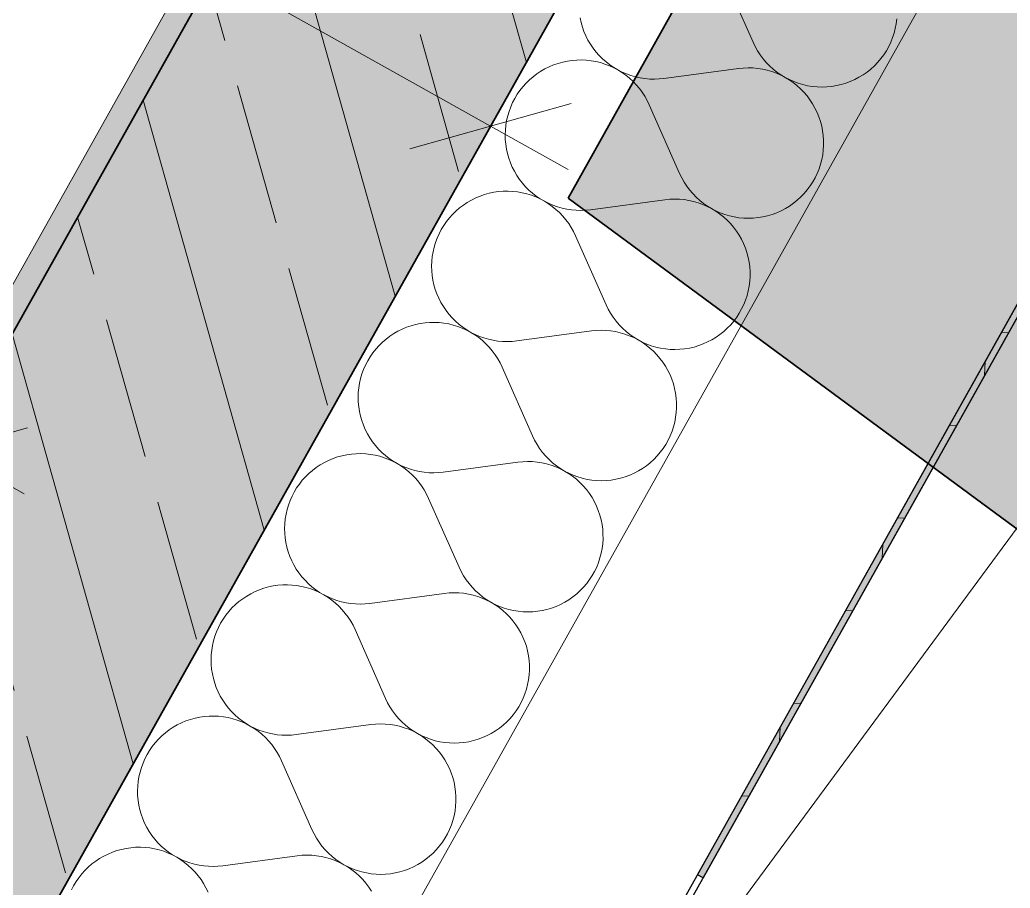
# Model space of a CAD drawing. Header units: metres. Extents: x -27.1 to 50.1, y 105.7 to 163.4.
# Drawn here: x 13.254 to 13.881, y 151.721 to 152.271 of the extents above; entities that cross this region are included whole.
import ezdxf

# ---------------------------------------------------------------- set-up
doc = ezdxf.new("R2010")
doc.units = ezdxf.units.M
doc.header["$MEASUREMENT"] = 0
doc.linetypes.add('Achse', pattern=[0.0023, 0.0015, -0.0008])
doc.linetypes.add('Wipeout_Contour', pattern=[1, 0, -1])
for name, color, linetype in [('00  Raster Ausbau', 7, 'Continuous'), ('10  Fassade', 7, 'Continuous'), ('10  Fassade_Deckschraffur', 7, 'Continuous'), ('10  Fassade_Schnittschraffur', 7, 'Continuous'), ('10  Treppen + Rampen', 7, 'Continuous'), ('10  Wand Massiv', 7, 'Continuous'), ('10  Wand Massiv_Schnittschraffur', 7, 'Continuous'), ('40  Bemaßung 1_ 50 Deckenspiegel', 7, 'Continuous'), ('Neubau_10  Treppen + Rampen', 7, 'Continuous')]:
    doc.layers.add(name, color=color, linetype=linetype)

# ---------------------------------------------------------------- blocks, each defined once
blk = doc.blocks.new('*X59', base_point=(-0.16283, 98.00747))
at = {"layer": '10  Wand Massiv_Schnittschraffur', "color": 98, "linetype": 'Continuous', "lineweight": 13, "ltscale": 1000, "true_color": 0x000100}
for p, q in [((13.71817, 152.25682), (13.69891, 152.30037)), ((13.60855, 152.27233), (13.6092, 152.26939)), ((13.80875, 152.26861), (13.80913, 152.27164)), ((13.6092, 152.26939), (13.61004, 152.26649)), ((13.61004, 152.26649), (13.61105, 152.26366)), ((13.8074, 152.26265), (13.80817, 152.26561)), ((13.80817, 152.26561), (13.80875, 152.26861)), ((13.61105, 152.26366), (13.61224, 152.26089)), ((13.61224, 152.26089), (13.6136, 152.2582)), ((13.80531, 152.25691), (13.80645, 152.25975)), ((13.80645, 152.25975), (13.8074, 152.26265)), ((13.6136, 152.2582), (13.61514, 152.25561)), ((13.61514, 152.25561), (13.61683, 152.25312)), ((13.61683, 152.25312), (13.61867, 152.25074)), ((13.71817, 152.25682), (13.7195, 152.25407)), ((13.7195, 152.25407), (13.721, 152.2514)), ((13.80249, 152.25149), (13.80399, 152.25416)), ((13.80399, 152.25416), (13.80531, 152.25691)), ((13.61867, 152.25074), (13.62067, 152.24848)), ((13.62067, 152.24848), (13.6228, 152.24635)), ((13.721, 152.2514), (13.72267, 152.24884)), ((13.72267, 152.24884), (13.72449, 152.24639)), ((13.79703, 152.24414), (13.79901, 152.24647)), ((13.79901, 152.24647), (13.80083, 152.24893)), ((13.80083, 152.24893), (13.80249, 152.25149)), ((13.58907, 152.24135), (13.58637, 152.24001)), ((13.59185, 152.24251), (13.58907, 152.24135)), ((13.59469, 152.24349), (13.59185, 152.24251)), ((13.5976, 152.24429), (13.59469, 152.24349)), ((13.60055, 152.24491), (13.5976, 152.24429)), ((13.60353, 152.24534), (13.60055, 152.24491)), ((13.60653, 152.24558), (13.60353, 152.24534)), ((13.60954, 152.24563), (13.60653, 152.24558)), ((13.61255, 152.24549), (13.60954, 152.24563)), ((13.61554, 152.24515), (13.61255, 152.24549)), ((13.61851, 152.24463), (13.61554, 152.24515)), ((13.62144, 152.24393), (13.61851, 152.24463)), ((13.62432, 152.24304), (13.62144, 152.24393)), ((13.6228, 152.24635), (13.62506, 152.24436)), ((13.62713, 152.24197), (13.62432, 152.24304)), ((13.62506, 152.24436), (13.62744, 152.24252)), ((13.62987, 152.24072), (13.62713, 152.24197)), ((13.62744, 152.24252), (13.62994, 152.24083)), ((13.63253, 152.2393), (13.62987, 152.24072)), ((13.62994, 152.24083), (13.63253, 152.23931)), ((13.70886, 152.2402), (13.66166, 152.2339)), ((13.7119, 152.24051), (13.70886, 152.2402)), ((13.71496, 152.24062), (13.7119, 152.24051)), ((13.71801, 152.24054), (13.71496, 152.24062)), ((13.72105, 152.24026), (13.71801, 152.24054)), ((13.72407, 152.23978), (13.72105, 152.24026)), ((13.72449, 152.24639), (13.72647, 152.24407)), ((13.72647, 152.24407), (13.7286, 152.24187)), ((13.7286, 152.24187), (13.73086, 152.23982)), ((13.79265, 152.23989), (13.79491, 152.24194)), ((13.79491, 152.24194), (13.79703, 152.24414)), ((13.57885, 152.23503), (13.57657, 152.23306)), ((13.58125, 152.23685), (13.57885, 152.23503)), ((13.58376, 152.23851), (13.58125, 152.23685)), ((13.58637, 152.24001), (13.58376, 152.23851)), ((13.63253, 152.23931), (13.63522, 152.23795)), ((13.63509, 152.23772), (13.63253, 152.2393)), ((13.63755, 152.23598), (13.63509, 152.23772)), ((13.63522, 152.23795), (13.63799, 152.23676)), ((13.6399, 152.23408), (13.63755, 152.23598)), ((13.63799, 152.23676), (13.64083, 152.23575)), ((13.64211, 152.23205), (13.6399, 152.23408)), ((13.64083, 152.23575), (13.64373, 152.23492)), ((13.64373, 152.23492), (13.64667, 152.23428)), ((13.64667, 152.23428), (13.64965, 152.23382)), ((13.72706, 152.23911), (13.72407, 152.23978)), ((13.72999, 152.23826), (13.72706, 152.23911)), ((13.73286, 152.23721), (13.72999, 152.23826)), ((13.73086, 152.23982), (13.73325, 152.23791)), ((13.73566, 152.23599), (13.73286, 152.23721)), ((13.73325, 152.23791), (13.73576, 152.23617)), ((13.73837, 152.23458), (13.73566, 152.23599)), ((13.73576, 152.23617), (13.73837, 152.23458)), ((13.73837, 152.23458), (13.74108, 152.23317)), ((13.74099, 152.23301), (13.73837, 152.23458)), ((13.78245, 152.23322), (13.78515, 152.23463)), ((13.78515, 152.23463), (13.78777, 152.23622)), ((13.78777, 152.23622), (13.79027, 152.23798)), ((13.79027, 152.23798), (13.79265, 152.23989)), ((13.5724, 152.22871), (13.57053, 152.22635)), ((13.57441, 152.23095), (13.5724, 152.22871)), ((13.57657, 152.23306), (13.57441, 152.23095)), ((13.6442, 152.22987), (13.64211, 152.23205)), ((13.64614, 152.22757), (13.6442, 152.22987)), ((13.64965, 152.23382), (13.65265, 152.23356)), ((13.65265, 152.23356), (13.65566, 152.23348)), ((13.65566, 152.23348), (13.65867, 152.23359)), ((13.65867, 152.23359), (13.66166, 152.2339)), ((13.74351, 152.23127), (13.74099, 152.23301)), ((13.74108, 152.23317), (13.74388, 152.23194)), ((13.7459, 152.22938), (13.74351, 152.23127)), ((13.74388, 152.23194), (13.74675, 152.23088)), ((13.74817, 152.22733), (13.7459, 152.22938)), ((13.74675, 152.23088), (13.74968, 152.23002)), ((13.74968, 152.23002), (13.75266, 152.22934)), ((13.75266, 152.22934), (13.75568, 152.22885)), ((13.75568, 152.22885), (13.75872, 152.22856)), ((13.75872, 152.22856), (13.76177, 152.22847)), ((13.76177, 152.22847), (13.76483, 152.22857)), ((13.76483, 152.22857), (13.76787, 152.22887)), ((13.76787, 152.22887), (13.77088, 152.22936)), ((13.77088, 152.22936), (13.77386, 152.23004)), ((13.77386, 152.23004), (13.77679, 152.23092)), ((13.77679, 152.23092), (13.77966, 152.23198)), ((13.77966, 152.23198), (13.78245, 152.23322)), ((13.56882, 152.22387), (13.56726, 152.22129)), ((13.57053, 152.22635), (13.56882, 152.22387)), ((13.64794, 152.22515), (13.64614, 152.22757)), ((13.64957, 152.22262), (13.64794, 152.22515)), ((13.65105, 152.22), (13.64957, 152.22262)), ((13.75031, 152.22514), (13.74817, 152.22733)), ((13.75229, 152.22282), (13.75031, 152.22514)), ((13.75413, 152.22038), (13.75229, 152.22282)), ((13.56466, 152.21586), (13.56362, 152.21303)), ((13.56588, 152.21862), (13.56466, 152.21586)), ((13.56726, 152.22129), (13.56588, 152.21862)), ((13.65235, 152.21728), (13.65105, 152.22)), ((13.67162, 152.17374), (13.65235, 152.21728)), ((13.75581, 152.21782), (13.75413, 152.22038)), ((13.75731, 152.21517), (13.75581, 152.21782)), ((13.75865, 152.21242), (13.75731, 152.21517)), ((13.56276, 152.21015), (13.56208, 152.20721)), ((13.56362, 152.21303), (13.56276, 152.21015)), ((13.75981, 152.20959), (13.75865, 152.21242)), ((13.76078, 152.20669), (13.75981, 152.20959)), ((13.5616, 152.20424), (13.5613, 152.20124)), ((13.56208, 152.20721), (13.5616, 152.20424)), ((13.76156, 152.20374), (13.76078, 152.20669)), ((13.76215, 152.20074), (13.76156, 152.20374)), ((13.5613, 152.20124), (13.56119, 152.19823)), ((13.56119, 152.19823), (13.56127, 152.19522)), ((13.76255, 152.19771), (13.76215, 152.20074)), ((13.76276, 152.19466), (13.76255, 152.19771)), ((13.56127, 152.19522), (13.56154, 152.19222)), ((13.56154, 152.19222), (13.562, 152.18924)), ((13.76258, 152.18856), (13.76277, 152.19161)), ((13.76277, 152.19161), (13.76276, 152.19466)), ((13.562, 152.18924), (13.56265, 152.1863)), ((13.56265, 152.1863), (13.56348, 152.18341)), ((13.76162, 152.18252), (13.7622, 152.18552)), ((13.7622, 152.18552), (13.76258, 152.18856)), ((13.56348, 152.18341), (13.5645, 152.18057)), ((13.5645, 152.18057), (13.56569, 152.17781)), ((13.56569, 152.17781), (13.56705, 152.17512)), ((13.7599, 152.17666), (13.76085, 152.17957)), ((13.76085, 152.17957), (13.76162, 152.18252)), ((13.56705, 152.17512), (13.56858, 152.17253)), ((13.56858, 152.17253), (13.57027, 152.17003)), ((13.67162, 152.17374), (13.67295, 152.17098)), ((13.75744, 152.17107), (13.75876, 152.17383)), ((13.75876, 152.17383), (13.7599, 152.17666)), ((13.57027, 152.17003), (13.57212, 152.16765)), ((13.57212, 152.16765), (13.57411, 152.16539)), ((13.57411, 152.16539), (13.57625, 152.16327)), ((13.67295, 152.17098), (13.67445, 152.16832)), ((13.67445, 152.16832), (13.67611, 152.16576)), ((13.67611, 152.16576), (13.67794, 152.16331)), ((13.75246, 152.16339), (13.75428, 152.16584)), ((13.75428, 152.16584), (13.75594, 152.16841)), ((13.75594, 152.16841), (13.75744, 152.17107)), ((13.54529, 152.15942), (13.54251, 152.15826)), ((13.54814, 152.16041), (13.54529, 152.15942)), ((13.55104, 152.16121), (13.54814, 152.16041)), ((13.55399, 152.16183), (13.55104, 152.16121)), ((13.55697, 152.16225), (13.55399, 152.16183)), ((13.55998, 152.16249), (13.55697, 152.16225)), ((13.56299, 152.16254), (13.55998, 152.16249)), ((13.566, 152.1624), (13.56299, 152.16254)), ((13.56899, 152.16207), (13.566, 152.1624)), ((13.57196, 152.16155), (13.56899, 152.16207)), ((13.57489, 152.16084), (13.57196, 152.16155)), ((13.57776, 152.15995), (13.57489, 152.16084)), ((13.57625, 152.16327), (13.57851, 152.16128)), ((13.58058, 152.15888), (13.57776, 152.15995)), ((13.57851, 152.16128), (13.58089, 152.15944)), ((13.58332, 152.15763), (13.58058, 152.15888)), ((13.58089, 152.15944), (13.58339, 152.15775)), ((13.67794, 152.16331), (13.67992, 152.16098)), ((13.67992, 152.16098), (13.68205, 152.15879)), ((13.68205, 152.15879), (13.68431, 152.15673)), ((13.7461, 152.1568), (13.74836, 152.15886)), ((13.74836, 152.15886), (13.75048, 152.16106)), ((13.75048, 152.16106), (13.75246, 152.16339)), ((13.53469, 152.15376), (13.53229, 152.15194)), ((13.5372, 152.15543), (13.53469, 152.15376)), ((13.53981, 152.15693), (13.5372, 152.15543)), ((13.54251, 152.15826), (13.53981, 152.15693)), ((13.58598, 152.15622), (13.58332, 152.15763)), ((13.58339, 152.15775), (13.58598, 152.15622)), ((13.58598, 152.15622), (13.58867, 152.15486)), ((13.58854, 152.15463), (13.58598, 152.15622)), ((13.591, 152.15289), (13.58854, 152.15463)), ((13.58867, 152.15486), (13.59144, 152.15367)), ((13.59334, 152.151), (13.591, 152.15289)), ((13.59144, 152.15367), (13.59428, 152.15267)), ((13.59428, 152.15267), (13.59717, 152.15184)), ((13.66231, 152.15712), (13.61511, 152.15081)), ((13.66535, 152.15743), (13.66231, 152.15712)), ((13.6684, 152.15754), (13.66535, 152.15743)), ((13.67146, 152.15745), (13.6684, 152.15754)), ((13.6745, 152.15717), (13.67146, 152.15745)), ((13.67752, 152.1567), (13.6745, 152.15717)), ((13.6805, 152.15603), (13.67752, 152.1567)), ((13.68344, 152.15517), (13.6805, 152.15603)), ((13.68631, 152.15413), (13.68344, 152.15517)), ((13.68431, 152.15673), (13.6867, 152.15483)), ((13.68911, 152.1529), (13.68631, 152.15413)), ((13.6867, 152.15483), (13.68921, 152.15308)), ((13.69182, 152.1515), (13.68911, 152.1529)), ((13.68921, 152.15308), (13.69182, 152.1515)), ((13.7386, 152.15155), (13.74121, 152.15314)), ((13.74121, 152.15314), (13.74372, 152.15489)), ((13.74372, 152.15489), (13.7461, 152.1568)), ((13.52786, 152.14786), (13.52585, 152.14562)), ((13.53001, 152.14997), (13.52786, 152.14786)), ((13.53229, 152.15194), (13.53001, 152.14997)), ((13.59556, 152.14896), (13.59334, 152.151)), ((13.59765, 152.14679), (13.59556, 152.14896)), ((13.59717, 152.15184), (13.60011, 152.15119)), ((13.59959, 152.14449), (13.59765, 152.14679)), ((13.60011, 152.15119), (13.60309, 152.15074)), ((13.60309, 152.15074), (13.60609, 152.15047)), ((13.60609, 152.15047), (13.6091, 152.1504)), ((13.6091, 152.1504), (13.61211, 152.15051)), ((13.61211, 152.15051), (13.61511, 152.15081)), ((13.69182, 152.1515), (13.69453, 152.15009)), ((13.69444, 152.14993), (13.69182, 152.1515)), ((13.69695, 152.14819), (13.69444, 152.14993)), ((13.69453, 152.15009), (13.69733, 152.14885)), ((13.69935, 152.14629), (13.69695, 152.14819)), ((13.69733, 152.14885), (13.7002, 152.1478)), ((13.70162, 152.14424), (13.69935, 152.14629)), ((13.7002, 152.1478), (13.70313, 152.14693)), ((13.70313, 152.14693), (13.70611, 152.14625)), ((13.70611, 152.14625), (13.70912, 152.14577)), ((13.72131, 152.14578), (13.72433, 152.14627)), ((13.72433, 152.14627), (13.72731, 152.14696)), ((13.72731, 152.14696), (13.73024, 152.14783)), ((13.73024, 152.14783), (13.7331, 152.14889)), ((13.7331, 152.14889), (13.7359, 152.15013)), ((13.7359, 152.15013), (13.7386, 152.15155)), ((13.52227, 152.14078), (13.52071, 152.1382)), ((13.52398, 152.14326), (13.52227, 152.14078)), ((13.52585, 152.14562), (13.52398, 152.14326)), ((13.60138, 152.14207), (13.59959, 152.14449)), ((13.60302, 152.13954), (13.60138, 152.14207)), ((13.70375, 152.14206), (13.70162, 152.14424)), ((13.70574, 152.13974), (13.70375, 152.14206)), ((13.70912, 152.14577), (13.71216, 152.14548)), ((13.71216, 152.14548), (13.71522, 152.14538)), ((13.71522, 152.14538), (13.71827, 152.14549)), ((13.71827, 152.14549), (13.72131, 152.14578)), ((13.51932, 152.13553), (13.51811, 152.13278)), ((13.52071, 152.1382), (13.51932, 152.13553)), ((13.60449, 152.13691), (13.60302, 152.13954)), ((13.6058, 152.1342), (13.60449, 152.13691)), ((13.62507, 152.09065), (13.6058, 152.1342)), ((13.70758, 152.13729), (13.70574, 152.13974)), ((13.70925, 152.13474), (13.70758, 152.13729)), ((13.71076, 152.13208), (13.70925, 152.13474)), ((13.51707, 152.12995), (13.51621, 152.12706)), ((13.51811, 152.13278), (13.51707, 152.12995)), ((13.7121, 152.12933), (13.71076, 152.13208)), ((13.71325, 152.1265), (13.7121, 152.12933)), ((13.51504, 152.12115), (13.51474, 152.11816)), ((13.51553, 152.12413), (13.51504, 152.12115)), ((13.51621, 152.12706), (13.51553, 152.12413)), ((13.71422, 152.12361), (13.71325, 152.1265)), ((13.71501, 152.12065), (13.71422, 152.12361)), ((13.51474, 152.11816), (13.51463, 152.11515)), ((13.51463, 152.11515), (13.51472, 152.11214)), ((13.7156, 152.11766), (13.71501, 152.12065)), ((13.716, 152.11463), (13.7156, 152.11766)), ((13.51472, 152.11214), (13.51499, 152.10914)), ((13.51499, 152.10914), (13.51545, 152.10616)), ((13.71621, 152.11158), (13.716, 152.11463)), ((13.71621, 152.10852), (13.71621, 152.11158)), ((13.51545, 152.10616), (13.5161, 152.10322)), ((13.5161, 152.10322), (13.51693, 152.10032)), ((13.71507, 152.09944), (13.71564, 152.10244)), ((13.71564, 152.10244), (13.71603, 152.10547)), ((13.71603, 152.10547), (13.71621, 152.10852)), ((13.51693, 152.10032), (13.51794, 152.09749)), ((13.51794, 152.09749), (13.51913, 152.09472)), ((13.71334, 152.09358), (13.7143, 152.09648)), ((13.7143, 152.09648), (13.71507, 152.09944)), ((13.51913, 152.09472), (13.5205, 152.09203)), ((13.5205, 152.09203), (13.52203, 152.08944)), ((13.62507, 152.09065), (13.62639, 152.0879)), ((13.71088, 152.08799), (13.7122, 152.09074)), ((13.7122, 152.09074), (13.71334, 152.09358)), ((13.52203, 152.08944), (13.52372, 152.08695)), ((13.52372, 152.08695), (13.52557, 152.08457)), ((13.52557, 152.08457), (13.52756, 152.08231)), ((13.62639, 152.0879), (13.62789, 152.08523)), ((13.62789, 152.08523), (13.62956, 152.08267)), ((13.70773, 152.08276), (13.70939, 152.08532)), ((13.70939, 152.08532), (13.71088, 152.08799)), ((13.50159, 152.07732), (13.49874, 152.07634)), ((13.50449, 152.07812), (13.50159, 152.07732)), ((13.50744, 152.07874), (13.50449, 152.07812)), ((13.51042, 152.07917), (13.50744, 152.07874)), ((13.51342, 152.07941), (13.51042, 152.07917)), ((13.51644, 152.07946), (13.51342, 152.07941)), ((13.51944, 152.07932), (13.51644, 152.07946)), ((13.52244, 152.07898), (13.51944, 152.07932)), ((13.52541, 152.07846), (13.52244, 152.07898)), ((13.52833, 152.07776), (13.52541, 152.07846)), ((13.52756, 152.08231), (13.52969, 152.08018)), ((13.53121, 152.07687), (13.52833, 152.07776)), ((13.52969, 152.08018), (13.53195, 152.07819)), ((13.53195, 152.07819), (13.53434, 152.07635)), ((13.62956, 152.08267), (13.63139, 152.08022)), ((13.63139, 152.08022), (13.63337, 152.0779)), ((13.63337, 152.0779), (13.6355, 152.0757)), ((13.70181, 152.07577), (13.70393, 152.07797)), ((13.70393, 152.07797), (13.7059, 152.0803)), ((13.7059, 152.0803), (13.70773, 152.08276)), ((13.49065, 152.07234), (13.48814, 152.07068)), ((13.49326, 152.07384), (13.49065, 152.07234)), ((13.49596, 152.07518), (13.49326, 152.07384)), ((13.49874, 152.07634), (13.49596, 152.07518)), ((13.53403, 152.0758), (13.53121, 152.07687)), ((13.53677, 152.07455), (13.53403, 152.0758)), ((13.53434, 152.07635), (13.53683, 152.07466)), ((13.53943, 152.07313), (13.53677, 152.07455)), ((13.53683, 152.07466), (13.53943, 152.07314)), ((13.53943, 152.07314), (13.54212, 152.07178)), ((13.54199, 152.07155), (13.53943, 152.07313)), ((13.54445, 152.06981), (13.54199, 152.07155)), ((13.54212, 152.07178), (13.54489, 152.07059)), ((13.61576, 152.07403), (13.56856, 152.06773)), ((13.6188, 152.07434), (13.61576, 152.07403)), ((13.62185, 152.07445), (13.6188, 152.07434)), ((13.62491, 152.07437), (13.62185, 152.07445)), ((13.62795, 152.07409), (13.62491, 152.07437)), ((13.63097, 152.07361), (13.62795, 152.07409)), ((13.63395, 152.07294), (13.63097, 152.07361)), ((13.63688, 152.07209), (13.63395, 152.07294)), ((13.6355, 152.0757), (13.63776, 152.07365)), ((13.63975, 152.07104), (13.63688, 152.07209)), ((13.63776, 152.07365), (13.64015, 152.07174)), ((13.64255, 152.06982), (13.63975, 152.07104)), ((13.64015, 152.07174), (13.64266, 152.07)), ((13.69466, 152.07005), (13.69716, 152.07181)), ((13.69716, 152.07181), (13.69955, 152.07372)), ((13.69955, 152.07372), (13.70181, 152.07577)), ((13.48131, 152.06478), (13.4793, 152.06254)), ((13.48346, 152.06689), (13.48131, 152.06478)), ((13.48574, 152.06886), (13.48346, 152.06689)), ((13.48814, 152.07068), (13.48574, 152.06886)), ((13.54679, 152.06791), (13.54445, 152.06981)), ((13.54489, 152.07059), (13.54772, 152.06958)), ((13.54901, 152.06588), (13.54679, 152.06791)), ((13.54772, 152.06958), (13.55062, 152.06875)), ((13.55109, 152.0637), (13.54901, 152.06588)), ((13.55062, 152.06875), (13.55356, 152.06811)), ((13.55356, 152.06811), (13.55654, 152.06765)), ((13.55654, 152.06765), (13.55954, 152.06739)), ((13.55954, 152.06739), (13.56255, 152.06731)), ((13.56255, 152.06731), (13.56556, 152.06742)), ((13.56556, 152.06742), (13.56856, 152.06773)), ((13.64527, 152.06841), (13.64255, 152.06982)), ((13.64266, 152.07), (13.64527, 152.06841)), ((13.64527, 152.06841), (13.64798, 152.067)), ((13.64789, 152.06684), (13.64527, 152.06841)), ((13.6504, 152.0651), (13.64789, 152.06684)), ((13.64798, 152.067), (13.65077, 152.06577)), ((13.6528, 152.06321), (13.6504, 152.0651)), ((13.65077, 152.06577), (13.65364, 152.06471)), ((13.65364, 152.06471), (13.65657, 152.06385)), ((13.68076, 152.06387), (13.68368, 152.06475)), ((13.68368, 152.06475), (13.68655, 152.06581)), ((13.68655, 152.06581), (13.68934, 152.06705)), ((13.68934, 152.06705), (13.69205, 152.06846)), ((13.69205, 152.06846), (13.69466, 152.07005)), ((13.47743, 152.06018), (13.47571, 152.0577)), ((13.4793, 152.06254), (13.47743, 152.06018)), ((13.55304, 152.0614), (13.55109, 152.0637)), ((13.55483, 152.05898), (13.55304, 152.0614)), ((13.55647, 152.05645), (13.55483, 152.05898)), ((13.65507, 152.06116), (13.6528, 152.06321)), ((13.6572, 152.05897), (13.65507, 152.06116)), ((13.65657, 152.06385), (13.65955, 152.06317)), ((13.65919, 152.05665), (13.6572, 152.05897)), ((13.65955, 152.06317), (13.66257, 152.06268)), ((13.66257, 152.06268), (13.66561, 152.06239)), ((13.66561, 152.06239), (13.66867, 152.0623)), ((13.66867, 152.0623), (13.67172, 152.0624)), ((13.67172, 152.0624), (13.67476, 152.0627)), ((13.67476, 152.0627), (13.67778, 152.06319)), ((13.67778, 152.06319), (13.68076, 152.06387)), ((13.47277, 152.05245), (13.47155, 152.04969)), ((13.47416, 152.05512), (13.47277, 152.05245)), ((13.47571, 152.0577), (13.47416, 152.05512)), ((13.55794, 152.05383), (13.55647, 152.05645)), ((13.55925, 152.05111), (13.55794, 152.05383)), ((13.66103, 152.05421), (13.65919, 152.05665)), ((13.6627, 152.05165), (13.66103, 152.05421)), ((13.47051, 152.04686), (13.46965, 152.04398)), ((13.47155, 152.04969), (13.47051, 152.04686)), ((13.57852, 152.00756), (13.55925, 152.05111)), ((13.66421, 152.049), (13.6627, 152.05165)), ((13.66554, 152.04625), (13.66421, 152.049)), ((13.6667, 152.04342), (13.66554, 152.04625)), ((13.46898, 152.04104), (13.46849, 152.03807)), ((13.46965, 152.04398), (13.46898, 152.04104)), ((13.66767, 152.04052), (13.6667, 152.04342)), ((13.66846, 152.03757), (13.66767, 152.04052)), ((13.46819, 152.03507), (13.46808, 152.03206)), ((13.46849, 152.03807), (13.46819, 152.03507)), ((13.66905, 152.03457), (13.66846, 152.03757)), ((13.66945, 152.03154), (13.66905, 152.03457)), ((13.46808, 152.03206), (13.46816, 152.02905)), ((13.46816, 152.02905), (13.46844, 152.02605)), ((13.66965, 152.02849), (13.66945, 152.03154)), ((13.66966, 152.02544), (13.66965, 152.02849)), ((13.46844, 152.02605), (13.4689, 152.02307)), ((13.4689, 152.02307), (13.46954, 152.02013)), ((13.66909, 152.01935), (13.66947, 152.02239)), ((13.66947, 152.02239), (13.66966, 152.02544)), ((13.46954, 152.02013), (13.47038, 152.01724)), ((13.47038, 152.01724), (13.47139, 152.0144)), ((13.66775, 152.0134), (13.66851, 152.01635)), ((13.66851, 152.01635), (13.66909, 152.01935)), ((13.47139, 152.0144), (13.47258, 152.01164)), ((13.47258, 152.01164), (13.47395, 152.00895)), ((13.47395, 152.00895), (13.47548, 152.00636)), ((13.66565, 152.00766), (13.66679, 152.01049)), ((13.66679, 152.01049), (13.66775, 152.0134)), ((13.47548, 152.00636), (13.47717, 152.00386)), ((13.47717, 152.00386), (13.47901, 152.00148)), ((13.57852, 152.00756), (13.57984, 152.00481)), ((13.57984, 152.00481), (13.58134, 152.00215)), ((13.58134, 152.00215), (13.58301, 151.99959)), ((13.66117, 151.99967), (13.66284, 152.00224)), ((13.66284, 152.00224), (13.66433, 152.0049)), ((13.66433, 152.0049), (13.66565, 152.00766)), ((13.46387, 151.99608), (13.46089, 151.99566)), ((13.46687, 151.99632), (13.46387, 151.99608)), ((13.46988, 151.99637), (13.46687, 151.99632)), ((13.47289, 151.99623), (13.46988, 151.99637)), ((13.47589, 151.9959), (13.47289, 151.99623)), ((13.47885, 151.99538), (13.47589, 151.9959)), ((13.47901, 152.00148), (13.48101, 151.99922)), ((13.48101, 151.99922), (13.48314, 151.9971)), ((13.48314, 151.9971), (13.4854, 151.99511)), ((13.58301, 151.99959), (13.58484, 151.99714)), ((13.58484, 151.99714), (13.58682, 151.99481)), ((13.65738, 151.99489), (13.65935, 151.99722)), ((13.65935, 151.99722), (13.66117, 151.99967)), ((13.44671, 151.99076), (13.4441, 151.98926)), ((13.44941, 151.99209), (13.44671, 151.99076)), ((13.45219, 151.99325), (13.44941, 151.99209)), ((13.45503, 151.99424), (13.45219, 151.99325)), ((13.45794, 151.99504), (13.45503, 151.99424)), ((13.46089, 151.99566), (13.45794, 151.99504)), ((13.48178, 151.99467), (13.47885, 151.99538)), ((13.48466, 151.99378), (13.48178, 151.99467)), ((13.48747, 151.99271), (13.48466, 151.99378)), ((13.4854, 151.99511), (13.48778, 151.99327)), ((13.49022, 151.99146), (13.48747, 151.99271)), ((13.48778, 151.99327), (13.49028, 151.99158)), ((13.49287, 151.99005), (13.49022, 151.99146)), ((13.49028, 151.99158), (13.49288, 151.99005)), ((13.49544, 151.98846), (13.49287, 151.99005)), ((13.49288, 151.99005), (13.49556, 151.98869)), ((13.5692, 151.99095), (13.522, 151.98464)), ((13.57225, 151.99126), (13.5692, 151.99095)), ((13.5753, 151.99137), (13.57225, 151.99126)), ((13.57835, 151.99128), (13.5753, 151.99137)), ((13.5814, 151.991), (13.57835, 151.99128)), ((13.58442, 151.99053), (13.5814, 151.991)), ((13.5874, 151.98986), (13.58442, 151.99053)), ((13.58682, 151.99481), (13.58894, 151.99262)), ((13.59033, 151.989), (13.5874, 151.98986)), ((13.58894, 151.99262), (13.59121, 151.99056)), ((13.59121, 151.99056), (13.5936, 151.98866)), ((13.65061, 151.98872), (13.653, 151.99063)), ((13.653, 151.99063), (13.65525, 151.99269)), ((13.65525, 151.99269), (13.65738, 151.99489)), ((13.43691, 151.9838), (13.43476, 151.98169)), ((13.43919, 151.98577), (13.43691, 151.9838)), ((13.44159, 151.98759), (13.43919, 151.98577)), ((13.4441, 151.98926), (13.44159, 151.98759)), ((13.49789, 151.98672), (13.49544, 151.98846)), ((13.49556, 151.98869), (13.49833, 151.9875)), ((13.50024, 151.98483), (13.49789, 151.98672)), ((13.49833, 151.9875), (13.50117, 151.9865)), ((13.50245, 151.98279), (13.50024, 151.98483)), ((13.50117, 151.9865), (13.50407, 151.98567)), ((13.50407, 151.98567), (13.50701, 151.98502)), ((13.50701, 151.98502), (13.50999, 151.98457)), ((13.50999, 151.98457), (13.51299, 151.9843)), ((13.51299, 151.9843), (13.516, 151.98423)), ((13.516, 151.98423), (13.51901, 151.98434)), ((13.51901, 151.98434), (13.522, 151.98464)), ((13.5932, 151.98796), (13.59033, 151.989)), ((13.596, 151.98673), (13.5932, 151.98796)), ((13.5936, 151.98866), (13.5961, 151.98691)), ((13.59872, 151.98533), (13.596, 151.98673)), ((13.5961, 151.98691), (13.59872, 151.98533)), ((13.59872, 151.98533), (13.60143, 151.98392)), ((13.60134, 151.98376), (13.59872, 151.98533)), ((13.60385, 151.98202), (13.60134, 151.98376)), ((13.60143, 151.98392), (13.60422, 151.98268)), ((13.64, 151.98272), (13.64279, 151.98396)), ((13.64279, 151.98396), (13.6455, 151.98538)), ((13.6455, 151.98538), (13.64811, 151.98697)), ((13.64811, 151.98697), (13.65061, 151.98872)), ((13.43087, 151.97709), (13.42916, 151.97461)), ((13.43274, 151.97945), (13.43087, 151.97709)), ((13.43476, 151.98169), (13.43274, 151.97945)), ((13.50454, 151.98062), (13.50245, 151.98279)), ((13.50648, 151.97832), (13.50454, 151.98062)), ((13.50828, 151.9759), (13.50648, 151.97832)), ((13.60624, 151.98012), (13.60385, 151.98202)), ((13.60422, 151.98268), (13.60709, 151.98163)), ((13.60851, 151.97807), (13.60624, 151.98012)), ((13.60709, 151.98163), (13.61002, 151.98076)), ((13.61065, 151.97589), (13.60851, 151.97807)), ((13.61002, 151.98076), (13.613, 151.98008)), ((13.613, 151.98008), (13.61602, 151.9796)), ((13.61602, 151.9796), (13.61906, 151.97931)), ((13.61906, 151.97931), (13.62211, 151.97921)), ((13.62211, 151.97921), (13.62517, 151.97932)), ((13.62517, 151.97932), (13.62821, 151.97961)), ((13.62821, 151.97961), (13.63122, 151.9801)), ((13.63122, 151.9801), (13.6342, 151.98079)), ((13.6342, 151.98079), (13.63713, 151.98166)), ((13.63713, 151.98166), (13.64, 151.98272)), ((13.42761, 151.97203), (13.42622, 151.96936)), ((13.42916, 151.97461), (13.42761, 151.97203)), ((13.50991, 151.97337), (13.50828, 151.9759)), ((13.51139, 151.97074), (13.50991, 151.97337)), ((13.51269, 151.96803), (13.51139, 151.97074)), ((13.61264, 151.97357), (13.61065, 151.97589)), ((13.61447, 151.97112), (13.61264, 151.97357)), ((13.61615, 151.96857), (13.61447, 151.97112)), ((13.425, 151.96661), (13.42396, 151.96378)), ((13.42622, 151.96936), (13.425, 151.96661)), ((13.53196, 151.92448), (13.51269, 151.96803)), ((13.61766, 151.96591), (13.61615, 151.96857)), ((13.61899, 151.96316), (13.61766, 151.96591)), ((13.4231, 151.96089), (13.42243, 151.95796)), ((13.42396, 151.96378), (13.4231, 151.96089)), ((13.62015, 151.96033), (13.61899, 151.96316)), ((13.62112, 151.95744), (13.62015, 151.96033)), ((13.42164, 151.95199), (13.42153, 151.94898)), ((13.42194, 151.95498), (13.42164, 151.95199)), ((13.42243, 151.95796), (13.42194, 151.95498)), ((13.6219, 151.95448), (13.62112, 151.95744)), ((13.6225, 151.95148), (13.6219, 151.95448)), ((13.42153, 151.94898), (13.42161, 151.94597)), ((13.42161, 151.94597), (13.42188, 151.94297)), ((13.6229, 151.94846), (13.6225, 151.95148)), ((13.6231, 151.94541), (13.6229, 151.94846)), ((13.42188, 151.94297), (13.42234, 151.93999)), ((13.42234, 151.93999), (13.42299, 151.93705)), ((13.62254, 151.93627), (13.62292, 151.9393)), ((13.62292, 151.9393), (13.62311, 151.94235)), ((13.62311, 151.94235), (13.6231, 151.94541)), ((13.42299, 151.93705), (13.42382, 151.93415)), ((13.42382, 151.93415), (13.42484, 151.93132)), ((13.62119, 151.93031), (13.62196, 151.93327)), ((13.62196, 151.93327), (13.62254, 151.93627)), ((13.42484, 151.93132), (13.42603, 151.92855)), ((13.42603, 151.92855), (13.42739, 151.92586)), ((13.6191, 151.92457), (13.62024, 151.92741)), ((13.62024, 151.92741), (13.62119, 151.93031)), ((13.42739, 151.92586), (13.42892, 151.92327)), ((13.42892, 151.92327), (13.43062, 151.92078)), ((13.43062, 151.92078), (13.43246, 151.9184)), ((13.53196, 151.92448), (13.53329, 151.92173)), ((13.53329, 151.92173), (13.53479, 151.91906)), ((13.61628, 151.91915), (13.61778, 151.92182)), ((13.61778, 151.92182), (13.6191, 151.92457)), ((13.43246, 151.9184), (13.43445, 151.91614)), ((13.43445, 151.91614), (13.43659, 151.91401)), ((13.53479, 151.91906), (13.53645, 151.9165)), ((13.53645, 151.9165), (13.53828, 151.91405)), ((13.6128, 151.91413), (13.61462, 151.91659)), ((13.61462, 151.91659), (13.61628, 151.91915)), ((13.40286, 151.90901), (13.40016, 151.90767)), ((13.40563, 151.91017), (13.40286, 151.90901)), ((13.40848, 151.91115), (13.40563, 151.91017)), ((13.41139, 151.91195), (13.40848, 151.91115)), ((13.41433, 151.91257), (13.41139, 151.91195)), ((13.41732, 151.913), (13.41433, 151.91257)), ((13.42032, 151.91324), (13.41732, 151.913)), ((13.42333, 151.91329), (13.42032, 151.91324)), ((13.42634, 151.91314), (13.42333, 151.91329)), ((13.42933, 151.91281), (13.42634, 151.91314)), ((13.4323, 151.91229), (13.42933, 151.91281)), ((13.43523, 151.91159), (13.4323, 151.91229)), ((13.43811, 151.9107), (13.43523, 151.91159)), ((13.43659, 151.91401), (13.43885, 151.91202)), ((13.44092, 151.90962), (13.43811, 151.9107)), ((13.43885, 151.91202), (13.44123, 151.91018)), ((13.44366, 151.90838), (13.44092, 151.90962)), ((13.44123, 151.91018), (13.44373, 151.90849)), ((13.44632, 151.90696), (13.44366, 151.90838)), ((13.44373, 151.90849), (13.44632, 151.90697)), ((13.52569, 151.90817), (13.52265, 151.90786)), ((13.52875, 151.90828), (13.52569, 151.90817)), ((13.5318, 151.9082), (13.52875, 151.90828)), ((13.53484, 151.90792), (13.5318, 151.9082)), ((13.53786, 151.90744), (13.53484, 151.90792)), ((13.53828, 151.91405), (13.54026, 151.91173)), ((13.54026, 151.91173), (13.54239, 151.90953)), ((13.54239, 151.90953), (13.54465, 151.90748)), ((13.60644, 151.90754), (13.6087, 151.9096)), ((13.6087, 151.9096), (13.61082, 151.9118)), ((13.61082, 151.9118), (13.6128, 151.91413)), ((13.39263, 151.90269), (13.39035, 151.90072)), ((13.39503, 151.90451), (13.39263, 151.90269)), ((13.39754, 151.90617), (13.39503, 151.90451)), ((13.40016, 151.90767), (13.39754, 151.90617)), ((13.44632, 151.90697), (13.44901, 151.90561)), ((13.44888, 151.90538), (13.44632, 151.90696)), ((13.45134, 151.90364), (13.44888, 151.90538)), ((13.44901, 151.90561), (13.45178, 151.90442)), ((13.45368, 151.90174), (13.45134, 151.90364)), ((13.45178, 151.90442), (13.45462, 151.90341)), ((13.4559, 151.89971), (13.45368, 151.90174)), ((13.45462, 151.90341), (13.45751, 151.90258)), ((13.45751, 151.90258), (13.46046, 151.90194)), ((13.46046, 151.90194), (13.46343, 151.90148)), ((13.52265, 151.90786), (13.47545, 151.90156)), ((13.54084, 151.90677), (13.53786, 151.90744)), ((13.54378, 151.90592), (13.54084, 151.90677)), ((13.54665, 151.90487), (13.54378, 151.90592)), ((13.54465, 151.90748), (13.54704, 151.90557)), ((13.54945, 151.90365), (13.54665, 151.90487)), ((13.54704, 151.90557), (13.54955, 151.90383)), ((13.55216, 151.90224), (13.54945, 151.90365)), ((13.54955, 151.90383), (13.55216, 151.90224)), ((13.55216, 151.90224), (13.55487, 151.90083)), ((13.55478, 151.90067), (13.55216, 151.90224)), ((13.59624, 151.90088), (13.59894, 151.90229)), ((13.59894, 151.90229), (13.60155, 151.90388)), ((13.60155, 151.90388), (13.60406, 151.90564)), ((13.60406, 151.90564), (13.60644, 151.90754)), ((13.38619, 151.89637), (13.38432, 151.89401)), ((13.3882, 151.89861), (13.38619, 151.89637)), ((13.39035, 151.90072), (13.3882, 151.89861)), ((13.45799, 151.89753), (13.4559, 151.89971)), ((13.45993, 151.89523), (13.45799, 151.89753)), ((13.46343, 151.90148), (13.46643, 151.90122)), ((13.46643, 151.90122), (13.46945, 151.90114)), ((13.46945, 151.90114), (13.47246, 151.90125)), ((13.47246, 151.90125), (13.47545, 151.90156)), ((13.5573, 151.89893), (13.55478, 151.90067)), ((13.55487, 151.90083), (13.55767, 151.8996)), ((13.55969, 151.89704), (13.5573, 151.89893)), ((13.55767, 151.8996), (13.56054, 151.89854)), ((13.56196, 151.89499), (13.55969, 151.89704)), ((13.56054, 151.89854), (13.56347, 151.89768)), ((13.56347, 151.89768), (13.56645, 151.897)), ((13.56645, 151.897), (13.56946, 151.89651)), ((13.56946, 151.89651), (13.57251, 151.89622)), ((13.57251, 151.89622), (13.57556, 151.89613)), ((13.57556, 151.89613), (13.57861, 151.89623)), ((13.57861, 151.89623), (13.58166, 151.89653)), ((13.58166, 151.89653), (13.58467, 151.89702)), ((13.58467, 151.89702), (13.58765, 151.8977)), ((13.58765, 151.8977), (13.59058, 151.89858)), ((13.59058, 151.89858), (13.59344, 151.89964)), ((13.59344, 151.89964), (13.59624, 151.90088)), ((13.38261, 151.89153), (13.38105, 151.88895)), ((13.38432, 151.89401), (13.38261, 151.89153)), ((13.46172, 151.89281), (13.45993, 151.89523)), ((13.46336, 151.89028), (13.46172, 151.89281)), ((13.46484, 151.88766), (13.46336, 151.89028)), ((13.56409, 151.8928), (13.56196, 151.89499)), ((13.56608, 151.89048), (13.56409, 151.8928)), ((13.56792, 151.88804), (13.56608, 151.89048)), ((13.37845, 151.88352), (13.37741, 151.88069)), ((13.37966, 151.88628), (13.37845, 151.88352)), ((13.38105, 151.88895), (13.37966, 151.88628)), ((13.46614, 151.88494), (13.46484, 151.88766)), ((13.48541, 151.84139), (13.46614, 151.88494)), ((13.5696, 151.88548), (13.56792, 151.88804)), ((13.5711, 151.88283), (13.5696, 151.88548)), ((13.57244, 151.88008), (13.5711, 151.88283)), ((13.37655, 151.87781), (13.37587, 151.87487)), ((13.37741, 151.88069), (13.37655, 151.87781)), ((13.57359, 151.87725), (13.57244, 151.88008)), ((13.57457, 151.87435), (13.57359, 151.87725)), ((13.37538, 151.8719), (13.37509, 151.8689)), ((13.37587, 151.87487), (13.37538, 151.8719)), ((13.57535, 151.8714), (13.57457, 151.87435)), ((13.57594, 151.8684), (13.57535, 151.8714)), ((13.37509, 151.8689), (13.37498, 151.86589)), ((13.37498, 151.86589), (13.37506, 151.86288)), ((13.57634, 151.86537), (13.57594, 151.8684)), ((13.57655, 151.86232), (13.57634, 151.86537)), ((13.37506, 151.86288), (13.37533, 151.85988)), ((13.37533, 151.85988), (13.37579, 151.8569)), ((13.57637, 151.85622), (13.57655, 151.85927)), ((13.57655, 151.85927), (13.57655, 151.86232)), ((13.37579, 151.8569), (13.37644, 151.85396)), ((13.37644, 151.85396), (13.37727, 151.85107)), ((13.57541, 151.85018), (13.57598, 151.85318)), ((13.57598, 151.85318), (13.57637, 151.85622)), ((13.37727, 151.85107), (13.37829, 151.84823)), ((13.37829, 151.84823), (13.37948, 151.84547)), ((13.37948, 151.84547), (13.38084, 151.84278)), ((13.57368, 151.84432), (13.57464, 151.84723)), ((13.57464, 151.84723), (13.57541, 151.85018)), ((13.38084, 151.84278), (13.38237, 151.84019)), ((13.38237, 151.84019), (13.38406, 151.83769)), ((13.48541, 151.84139), (13.48674, 151.83864)), ((13.57122, 151.83873), (13.57254, 151.84149)), ((13.57254, 151.84149), (13.57368, 151.84432)), ((13.38406, 151.83769), (13.38591, 151.83531)), ((13.38591, 151.83531), (13.3879, 151.83305)), ((13.3879, 151.83305), (13.39003, 151.83093)), ((13.48674, 151.83864), (13.48823, 151.83598)), ((13.48823, 151.83598), (13.4899, 151.83342)), ((13.4899, 151.83342), (13.49173, 151.83097)), ((13.56625, 151.83105), (13.56807, 151.8335)), ((13.56807, 151.8335), (13.56973, 151.83607)), ((13.56973, 151.83607), (13.57122, 151.83873)), ((13.35908, 151.82708), (13.3563, 151.82592)), ((13.36193, 151.82807), (13.35908, 151.82708)), ((13.36483, 151.82887), (13.36193, 151.82807)), ((13.36778, 151.82949), (13.36483, 151.82887)), ((13.37076, 151.82991), (13.36778, 151.82949)), ((13.37377, 151.83015), (13.37076, 151.82991)), ((13.37678, 151.8302), (13.37377, 151.83015)), ((13.37979, 151.83006), (13.37678, 151.8302)), ((13.38278, 151.82973), (13.37979, 151.83006)), ((13.38575, 151.82921), (13.38278, 151.82973)), ((13.38867, 151.8285), (13.38575, 151.82921)), ((13.39155, 151.82761), (13.38867, 151.8285)), ((13.39003, 151.83093), (13.3923, 151.82894)), ((13.39437, 151.82654), (13.39155, 151.82761)), ((13.3923, 151.82894), (13.39468, 151.8271)), ((13.39711, 151.82529), (13.39437, 151.82654)), ((13.39468, 151.8271), (13.39717, 151.82541)), ((13.49173, 151.83097), (13.49371, 151.82864)), ((13.49371, 151.82864), (13.49584, 151.82645)), ((13.49584, 151.82645), (13.4981, 151.82439)), ((13.55989, 151.82446), (13.56215, 151.82652)), ((13.56215, 151.82652), (13.56427, 151.82872)), ((13.56427, 151.82872), (13.56625, 151.83105)), ((13.34848, 151.82142), (13.34608, 151.8196)), ((13.35099, 151.82309), (13.34848, 151.82142)), ((13.3536, 151.82459), (13.35099, 151.82309)), ((13.3563, 151.82592), (13.3536, 151.82459)), ((13.39977, 151.82388), (13.39711, 151.82529)), ((13.39717, 151.82541), (13.39977, 151.82388)), ((13.39977, 151.82388), (13.40246, 151.82252)), ((13.40233, 151.82229), (13.39977, 151.82388)), ((13.40479, 151.82055), (13.40233, 151.82229)), ((13.40246, 151.82252), (13.40523, 151.82133)), ((13.40713, 151.81866), (13.40479, 151.82055)), ((13.40523, 151.82133), (13.40806, 151.82033)), ((13.40806, 151.82033), (13.41096, 151.8195)), ((13.4761, 151.82478), (13.4289, 151.81847)), ((13.47914, 151.82508), (13.4761, 151.82478)), ((13.48219, 151.8252), (13.47914, 151.82508)), ((13.48525, 151.82511), (13.48219, 151.8252)), ((13.48829, 151.82483), (13.48525, 151.82511)), ((13.49131, 151.82436), (13.48829, 151.82483)), ((13.49429, 151.82369), (13.49131, 151.82436)), ((13.49722, 151.82283), (13.49429, 151.82369)), ((13.5001, 151.82179), (13.49722, 151.82283)), ((13.4981, 151.82439), (13.50049, 151.82249)), ((13.5029, 151.82056), (13.5001, 151.82179)), ((13.50049, 151.82249), (13.503, 151.82074)), ((13.50561, 151.81916), (13.5029, 151.82056)), ((13.503, 151.82074), (13.50561, 151.81916)), ((13.55239, 151.81921), (13.555, 151.8208)), ((13.555, 151.8208), (13.5575, 151.82255)), ((13.5575, 151.82255), (13.55989, 151.82446)), ((13.34165, 151.81552), (13.33964, 151.81328)), ((13.3438, 151.81763), (13.34165, 151.81552)), ((13.34608, 151.8196), (13.3438, 151.81763)), ((13.40935, 151.81662), (13.40713, 151.81866)), ((13.41143, 151.81445), (13.40935, 151.81662)), ((13.41096, 151.8195), (13.4139, 151.81885)), ((13.41338, 151.81215), (13.41143, 151.81445)), ((13.4139, 151.81885), (13.41688, 151.8184)), ((13.41688, 151.8184), (13.41988, 151.81813)), ((13.41988, 151.81813), (13.42289, 151.81806)), ((13.42289, 151.81806), (13.4259, 151.81817)), ((13.4259, 151.81817), (13.4289, 151.81847)), ((13.50561, 151.81916), (13.50832, 151.81775)), ((13.50823, 151.81759), (13.50561, 151.81916)), ((13.51074, 151.81585), (13.50823, 151.81759)), ((13.50832, 151.81775), (13.51112, 151.81651)), ((13.51314, 151.81395), (13.51074, 151.81585)), ((13.51112, 151.81651), (13.51398, 151.81546)), ((13.51541, 151.8119), (13.51314, 151.81395)), ((13.51398, 151.81546), (13.51691, 151.81459)), ((13.51691, 151.81459), (13.51989, 151.81391)), ((13.51989, 151.81391), (13.52291, 151.81343)), ((13.5351, 151.81344), (13.53812, 151.81393)), ((13.53812, 151.81393), (13.5411, 151.81462)), ((13.5411, 151.81462), (13.54403, 151.81549)), ((13.54403, 151.81549), (13.54689, 151.81655)), ((13.54689, 151.81655), (13.54968, 151.81779)), ((13.54968, 151.81779), (13.55239, 151.81921)), ((13.33605, 151.80844), (13.3345, 151.80586)), ((13.33777, 151.81092), (13.33605, 151.80844)), ((13.33964, 151.81328), (13.33777, 151.81092)), ((13.41517, 151.80973), (13.41338, 151.81215)), ((13.41681, 151.8072), (13.41517, 151.80973)), ((13.51754, 151.80972), (13.51541, 151.8119)), ((13.51953, 151.8074), (13.51754, 151.80972)), ((13.52291, 151.81343), (13.52595, 151.81314)), ((13.52595, 151.81314), (13.52901, 151.81304)), ((13.52901, 151.81304), (13.53206, 151.81315)), ((13.53206, 151.81315), (13.5351, 151.81344)), ((13.33311, 151.80319), (13.33189, 151.80044)), ((13.3345, 151.80586), (13.33311, 151.80319)), ((13.41828, 151.80457), (13.41681, 151.8072)), ((13.41959, 151.80186), (13.41828, 151.80457)), ((13.43886, 151.75831), (13.41959, 151.80186)), ((13.52137, 151.80495), (13.51953, 151.8074)), ((13.52304, 151.8024), (13.52137, 151.80495)), ((13.52455, 151.79974), (13.52304, 151.8024)), ((13.33085, 151.79761), (13.32999, 151.79472)), ((13.33189, 151.80044), (13.33085, 151.79761)), ((13.52589, 151.79699), (13.52455, 151.79974)), ((13.52704, 151.79416), (13.52589, 151.79699)), ((13.32883, 151.78881), (13.32853, 151.78582)), ((13.32932, 151.79179), (13.32883, 151.78881)), ((13.32999, 151.79472), (13.32932, 151.79179)), ((13.52801, 151.79127), (13.52704, 151.79416)), ((13.5288, 151.78831), (13.52801, 151.79127)), ((13.32853, 151.78582), (13.32842, 151.78281)), ((13.32842, 151.78281), (13.32851, 151.7798)), ((13.52939, 151.78531), (13.5288, 151.78831)), ((13.52979, 151.78229), (13.52939, 151.78531)), ((13.32851, 151.7798), (13.32878, 151.7768)), ((13.32878, 151.7768), (13.32924, 151.77382)), ((13.52999, 151.77924), (13.52979, 151.78229)), ((13.53, 151.77618), (13.52999, 151.77924)), ((13.32924, 151.77382), (13.32989, 151.77088)), ((13.32989, 151.77088), (13.33072, 151.76798)), ((13.52886, 151.7671), (13.52943, 151.7701)), ((13.52943, 151.7701), (13.52981, 151.77313)), ((13.52981, 151.77313), (13.53, 151.77618)), ((13.33072, 151.76798), (13.33173, 151.76515)), ((13.33173, 151.76515), (13.33292, 151.76238)), ((13.52713, 151.76124), (13.52809, 151.76414)), ((13.52809, 151.76414), (13.52886, 151.7671)), ((13.33292, 151.76238), (13.33429, 151.75969)), ((13.33429, 151.75969), (13.33582, 151.7571)), ((13.43886, 151.75831), (13.44018, 151.75556)), ((13.52467, 151.75565), (13.52599, 151.7584)), ((13.52599, 151.7584), (13.52713, 151.76124)), ((13.33582, 151.7571), (13.33751, 151.75461)), ((13.33751, 151.75461), (13.33936, 151.75223)), ((13.33936, 151.75223), (13.34135, 151.74997)), ((13.44018, 151.75556), (13.44168, 151.75289)), ((13.44168, 151.75289), (13.44335, 151.75033)), ((13.52152, 151.75042), (13.52318, 151.75298)), ((13.52318, 151.75298), (13.52467, 151.75565)), ((13.31538, 151.74498), (13.31253, 151.744)), ((13.31828, 151.74578), (13.31538, 151.74498)), ((13.32123, 151.7464), (13.31828, 151.74578)), ((13.32421, 151.74683), (13.32123, 151.7464)), ((13.32721, 151.74707), (13.32421, 151.74683)), ((13.33022, 151.74712), (13.32721, 151.74707)), ((13.33323, 151.74697), (13.33022, 151.74712)), ((13.33623, 151.74664), (13.33323, 151.74697)), ((13.33919, 151.74612), (13.33623, 151.74664)), ((13.34212, 151.74542), (13.33919, 151.74612)), ((13.34135, 151.74997), (13.34348, 151.74784)), ((13.345, 151.74453), (13.34212, 151.74542)), ((13.34348, 151.74784), (13.34574, 151.74585)), ((13.34574, 151.74585), (13.34813, 151.74401)), ((13.44335, 151.75033), (13.44518, 151.74788)), ((13.44518, 151.74788), (13.44716, 151.74556)), ((13.44716, 151.74556), (13.44928, 151.74336)), ((13.5156, 151.74343), (13.51772, 151.74563)), ((13.51772, 151.74563), (13.51969, 151.74796)), ((13.51969, 151.74796), (13.52152, 151.75042)), ((13.30444, 151.74), (13.30193, 151.73834)), ((13.30705, 151.7415), (13.30444, 151.74)), ((13.30975, 151.74284), (13.30705, 151.7415)), ((13.31253, 151.744), (13.30975, 151.74284)), ((13.34781, 151.74345), (13.345, 151.74453)), ((13.35056, 151.74221), (13.34781, 151.74345)), ((13.34813, 151.74401), (13.35062, 151.74232)), ((13.35321, 151.74079), (13.35056, 151.74221)), ((13.35062, 151.74232), (13.35322, 151.7408)), ((13.35578, 151.73921), (13.35321, 151.74079)), ((13.35322, 151.7408), (13.35591, 151.73944)), ((13.35824, 151.73747), (13.35578, 151.73921)), ((13.35591, 151.73944), (13.35867, 151.73825)), ((13.42955, 151.74169), (13.38235, 151.73539)), ((13.43259, 151.742), (13.42955, 151.74169)), ((13.43564, 151.74211), (13.43259, 151.742)), ((13.4387, 151.74203), (13.43564, 151.74211)), ((13.44174, 151.74175), (13.4387, 151.74203)), ((13.44476, 151.74127), (13.44174, 151.74175)), ((13.44774, 151.7406), (13.44476, 151.74127)), ((13.45067, 151.73975), (13.44774, 151.7406)), ((13.44928, 151.74336), (13.45155, 151.74131)), ((13.45354, 151.7387), (13.45067, 151.73975)), ((13.45155, 151.74131), (13.45394, 151.7394)), ((13.45634, 151.73748), (13.45354, 151.7387)), ((13.45394, 151.7394), (13.45644, 151.73766)), ((13.50845, 151.73771), (13.51095, 151.73947)), ((13.51095, 151.73947), (13.51334, 151.74137)), ((13.51334, 151.74137), (13.5156, 151.74343)), ((13.2951, 151.73244), (13.29308, 151.7302)), ((13.29725, 151.73455), (13.2951, 151.73244)), ((13.29953, 151.73652), (13.29725, 151.73455)), ((13.30193, 151.73834), (13.29953, 151.73652)), ((13.36058, 151.73557), (13.35824, 151.73747)), ((13.35867, 151.73825), (13.36151, 151.73724)), ((13.3628, 151.73354), (13.36058, 151.73557)), ((13.36151, 151.73724), (13.36441, 151.73641)), ((13.36488, 151.73136), (13.3628, 151.73354)), ((13.36441, 151.73641), (13.36735, 151.73577)), ((13.36735, 151.73577), (13.37033, 151.73531)), ((13.37033, 151.73531), (13.37333, 151.73505)), ((13.37333, 151.73505), (13.37634, 151.73497)), ((13.37634, 151.73497), (13.37935, 151.73508)), ((13.37935, 151.73508), (13.38235, 151.73539)), ((13.45906, 151.73607), (13.45634, 151.73748)), ((13.45644, 151.73766), (13.45906, 151.73607)), ((13.45906, 151.73607), (13.46177, 151.73466)), ((13.46168, 151.7345), (13.45906, 151.73607)), ((13.46419, 151.73276), (13.46168, 151.7345)), ((13.46177, 151.73466), (13.46456, 151.73343)), ((13.46659, 151.73087), (13.46419, 151.73276)), ((13.46456, 151.73343), (13.46743, 151.73237)), ((13.46743, 151.73237), (13.47036, 151.73151)), ((13.49454, 151.73153), (13.49747, 151.73241)), ((13.49747, 151.73241), (13.50034, 151.73347)), ((13.50034, 151.73347), (13.50313, 151.73471)), ((13.50313, 151.73471), (13.50584, 151.73612)), ((13.50584, 151.73612), (13.50845, 151.73771)), ((13.29122, 151.72784), (13.2895, 151.72536)), ((13.29308, 151.7302), (13.29122, 151.72784)), ((13.36682, 151.72906), (13.36488, 151.73136)), ((13.36862, 151.72664), (13.36682, 151.72906)), ((13.37026, 151.72411), (13.36862, 151.72664)), ((13.46886, 151.72882), (13.46659, 151.73087)), ((13.47099, 151.72663), (13.46886, 151.72882)), ((13.47036, 151.73151), (13.47334, 151.73083)), ((13.47298, 151.72431), (13.47099, 151.72663)), ((13.47334, 151.73083), (13.47636, 151.73034)), ((13.47636, 151.73034), (13.4794, 151.73005)), ((13.4794, 151.73005), (13.48245, 151.72996)), ((13.48245, 151.72996), (13.48551, 151.73006)), ((13.48551, 151.73006), (13.48855, 151.73036)), ((13.48855, 151.73036), (13.49157, 151.73085)), ((13.49157, 151.73085), (13.49454, 151.73153)), ((13.28795, 151.72278), (13.28656, 151.72011)), ((13.2895, 151.72536), (13.28795, 151.72278)), ((13.37173, 151.72149), (13.37026, 151.72411)), ((13.37304, 151.71877), (13.37173, 151.72149)), ((13.47481, 151.72187), (13.47298, 151.72431)), ((13.47649, 151.71931), (13.47481, 151.72187))]:
    blk.add_line(p, q, dxfattribs=at)

msp = doc.modelspace()

# ---------------------------------------------------------------- wipeouts: each hides what was drawn before it
at = {"color": 254, "linetype": 'Wipeout_Contour', "lineweight": 0, "ltscale": 608.917516}
msp.add_wipeout([(13.98597, 152.27048), (13.25521, 150.96625), (13.2587, 150.96429), (13.98946, 152.26852)], dxfattribs=at).dxf.layer = '10  Fassade_Deckschraffur'

# ---------------------------------------------------------------- next in the draw order: hatches: boundary and pattern name
at = {"layer": '10  Fassade_Schnittschraffur', "linetype": 'Continuous', "lineweight": 0, "true_color": 0xffffff}
msp.add_hatch(color=7, dxfattribs=at).paths.add_polyline_path([(13.68642, 151.72766), (14.07316, 152.41791), (14.06968, 152.41986), (13.68293, 151.72961)])
at = {"layer": '10  Fassade_Schnittschraffur', "linetype": 'Continuous', "lineweight": 13, "true_color": 0x000100}
h = msp.add_hatch(dxfattribs=at)
h.set_pattern_fill('Dämmung__hart_1_0001', color=98, style=0, pattern_type=2)
h.set_pattern_definition([(87.605446, (0, 0), (-0.059947608, 0.002506841), []), (177.605446, (0, 0), (0.002506841, 0.059947608), [])])
h.paths.add_polyline_path([(13.68642, 151.72766), (14.07316, 152.41791), (14.06968, 152.41986), (13.68293, 151.72961)])
at = {"layer": '10  Wand Massiv_Schnittschraffur', "linetype": 'Continuous', "lineweight": 0, "true_color": 0xffffff}
for points in [[(13.66567, 152.84651), (11.06976, 148.21346), (11.08284, 148.20612), (13.67876, 152.83918)], [(11.25732, 148.10836), (13.85324, 152.74142), (13.67876, 152.83918), (11.08284, 148.20612)]]:
    msp.add_hatch(color=7, dxfattribs=at).paths.add_polyline_path(points)
at = {"layer": '10  Wand Massiv_Schnittschraffur', "linetype": 'Continuous', "lineweight": 13, "true_color": 0x000100}
h = msp.add_hatch(dxfattribs=at)
h.set_pattern_fill('Gips_0001', color=98, style=0, pattern_type=2)
h.set_pattern_definition([(87.605446, (0, 0), (-0.02497817, 0.001044517), [0, -0.025])])
h.paths.add_polyline_path([(13.66567, 152.84651), (11.06976, 148.21346), (11.08284, 148.20612), (13.67876, 152.83918)])
h = msp.add_hatch(dxfattribs=at)
h.set_pattern_fill('Beton__Stahlbeton_0001', color=98, style=0, pattern_type=2)
h.set_pattern_definition([(105.73796, (0, 0), (0.11550147, 0.03254858), []), (105.73796, (-0.05775, -0.01627), (0.11550147, 0.03254858), [0.09, -0.03])])
h.paths.add_polyline_path([(11.25732, 148.10836), (13.85324, 152.74142), (13.67876, 152.83918), (11.08284, 148.20612)])
at = {"layer": 'Neubau_10  Treppen + Rampen', "linetype": 'Continuous', "lineweight": 0, "true_color": 0x8f8f8f}
msp.add_hatch(color=252, dxfattribs=at).paths.add_polyline_path([(17.13958, 149.54865), (18.6134, 152.17904), (1.22359, 162.02526), (0.69985, 161.09051), (14.3275, 153.45489), (13.60096, 152.15819)])

# ---------------------------------------------------------------- next in the draw order: linework, layer by layer
at = {"layer": '00  Raster Ausbau', "color": 9, "linetype": 'Achse', "lineweight": 18, "ltscale": 1000}
msp.add_line((14.25227, 152.44716), (13.65875, 151.64233), dxfattribs=at)
at = {"layer": '10  Fassade', "color": 7, "linetype": 'Continuous', "lineweight": 25, "ltscale": 1000, "flags": 128}
msp.add_lwpolyline([(13.68642, 151.72766), (13.68293, 151.72961), (14.06968, 152.41986), (14.07316, 152.41791)], close=True, dxfattribs=at)
for points in [[(13.25521, 150.96625), (13.98597, 152.27048)], [(13.2587, 150.96429), (13.98946, 152.26852)]]:
    msp.add_lwpolyline(points, dxfattribs=at)
at = {"layer": '10  Wand Massiv', "color": 7, "linetype": 'Continuous', "lineweight": 35, "ltscale": 1000}
for p, q in [((13.67876, 152.83918), (11.08284, 148.20612)), ((11.25732, 148.10836), (13.82122, 152.68427))]:
    msp.add_line(p, q, dxfattribs=at)
at = {"layer": '10  Wand Massiv', "color": 7, "linetype": 'Continuous', "lineweight": 13, "ltscale": 1000, "flags": 128}
for points in [[(13.66567, 152.84651), (11.06976, 148.21346)], [(11.4318, 148.0106), (13.98344, 152.56464)]]:
    msp.add_lwpolyline(points, dxfattribs=at)
at = {"layer": '40  Bemaßung 1_ 50 Deckenspiegel', "color": 7, "linetype": 'Continuous', "lineweight": 13, "ltscale": 1000}
for p, q in [((13.41185, 152.36282), (13.34311, 152.24014)), ((13.55196, 152.20372), (13.37748, 152.30148)), ((13.58633, 152.26506), (13.51759, 152.14238)), ((13.50092, 152.18934), (13.60301, 152.21811)), ((13.60103, 152.17623), (13.55196, 152.20372)), ((13.1566, 151.98398), (13.25869, 152.01275)), ((13.25672, 151.97087), (13.20764, 151.99836))]:
    msp.add_line(p, q, dxfattribs=at)
at = {"layer": 'Neubau_10  Treppen + Rampen', "color": 8, "linetype": 'Continuous', "lineweight": 35, "ltscale": 1000, "flags": 128}
msp.add_lwpolyline([(1.22359, 162.02526), (0.69985, 161.09051), (14.3275, 153.45489), (13.60096, 152.15819), (17.13958, 149.54865)], dxfattribs=at)

# ---------------------------------------------------------------- next in the draw order: block references
at = {"layer": '10  Treppen + Rampen', "color": 7, "linetype": 'Continuous', "lineweight": 13, "ltscale": 1000}
msp.add_blockref('*X59', (-0.16283, 98.00747), dxfattribs=at)

doc.saveas('drawing.dxf')
